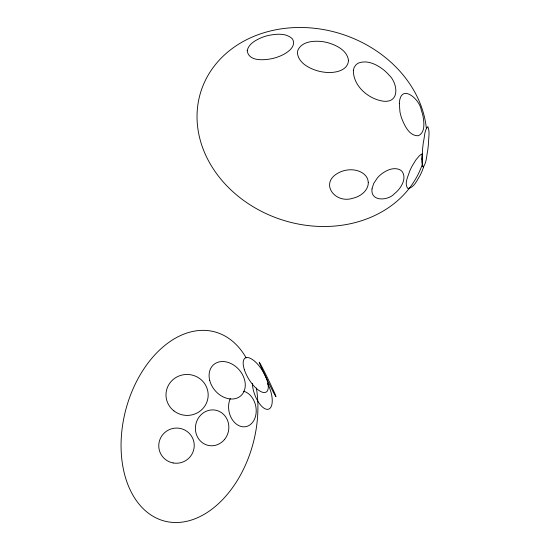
<?xml version="1.0" encoding="UTF-8"?>
<svg xmlns="http://www.w3.org/2000/svg" width="550" height="550" viewBox="0 0 550 550"><rect width="100%" height="100%" fill="white"/><g stroke="black" fill="none" stroke-linecap="round" stroke-linejoin="round"><path stroke-width="0.82" d="M256.389 388.039A97.879 65.849 -75.1 0 1 176.935 522.514A97.879 65.849 -75.1 0 1 132.261 390.713A97.879 65.849 -75.1 0 1 246.18 357.913M267.431 383.364A18.556 8.126 69.9 0 1 267.431 409.358A18.556 8.126 69.9 0 1 252.381 383.46M243.567 391.243A18.109 13.633 78.9 0 1 255.874 414.728A18.109 13.633 78.9 0 1 237.483 424.875A18.109 13.633 78.9 0 1 230.278 398.571M422.276 164.505A116.559 97.563 17.9 0 1 239.491 197.299A116.559 97.563 17.9 0 1 257.929 34.774A116.559 97.563 17.9 0 1 426.374 128.418M422.029 159.301L422.029 160.318A64.721 52.697 29.5 0 0 422.098 162.511L422.647 166.231L423.143 166.932L423.748 166.698L422.098 171.078A91.781 76.876 19.9 0 1 419.973 175.629C416.928 180.311 414.074 187.866 407.832 188.499C403.927 183.659 408.134 176.406 409.668 171.222A94.401 77.804 32.1 0 1 412.087 166.107L415.759 160.078L419.196 155.973A18.831 15.599 27 0 1 420.736 154.667L422.214 153.849L422.029 159.301M368.294 182.229C368.589 188.375 363.873 193.511 358.683 196.116A27.287 23.279 21.7 0 1 352.949 198.213C334.606 204.373 318.567 182.242 339.433 172.391A27.541 23.643 23.3 0 1 344.843 170.459C351.931 168.822 360.346 169.929 365.468 175.512A12.004 10.244 22.9 0 1 367.751 179.424L368.294 182.229M422.043 158.249L422.29 164.601L423.335 166.959C426.635 162.518 426.477 156.186 427.646 150.892A218.034 182.978 10.5 0 0 428.519 142.952C428.533 137.617 430.024 131.601 427.838 126.603C424.256 130.274 424.703 137.012 423.431 141.907A220.935 171.325 35.6 0 0 422.661 148.328L422.043 158.249M247.211 50.655C248.586 61.799 264.296 60.246 272.381 58.554A46.475 37.036 12.8 0 0 279.593 56.286C285.972 53.701 296.966 47.3 292.552 39.043C286.461 32.746 276.437 33.914 268.599 35.413A47.534 38.864 15.1 0 0 261.889 37.469C255.915 40.033 248.683 43.691 247.211 50.655M399.334 103.469L399.953 111.822A55.646 44.646 25.6 0 0 401.809 118.676C404.711 125.737 409.365 136.269 418.433 135.726C425.342 132.392 424.098 122.787 423.074 116.511A56.396 46.496 21.4 0 0 421.286 110.151C419.767 98.897 400.441 82.658 399.334 103.469M348.507 60.362C347.916 71.232 333.946 73.274 325.359 72.311A36.224 28.951 17 0 1 317.804 70.922C309.306 68.406 299.159 63.381 297.495 53.756A13.193 10.636 16.3 0 1 298.176 49.534C302.424 41.587 312.984 40.734 321.001 41.443A36.843 29.941 17.3 0 1 328.034 42.756C336.662 45.279 347.167 50.456 348.507 60.362M371.999 188.925C370.363 202.022 388.279 200.771 394.501 193.648A39.084 33.014 23 0 0 398.784 189.461C402.648 184.814 406.113 177.547 402.359 171.868A6.621 5.562 25.3 0 0 399.547 169.593C393.332 167.014 386.416 170.204 381.459 174.027A39.717 33.66 27.3 0 0 377.424 177.891L373.649 183.569L371.999 188.925M353.348 70.29C353.196 86.281 368.871 99.468 383.989 101.269C400.496 102.596 397.416 82.404 388.864 74.931A38.562 31.432 20 0 0 383.804 70.001C377.087 64.666 367.991 59.984 359.267 62.762A11.962 9.639 19.8 0 0 355.623 65.237L354.138 67.519L353.348 70.29M173.944 410.912A21.093 20.474 3.4 0 0 207.941 398.042A21.093 20.474 3.4 0 0 179.355 375.856A21.093 20.474 3.4 0 0 173.944 410.912M209.756 380.559A20.652 15.881 49 0 0 240.116 396.371A20.652 15.881 49 0 0 231.688 363.901A20.652 15.881 49 0 0 209.756 380.559M244.317 369.559A19.986 8.051 58.2 0 0 265.98 392.171A19.986 8.051 58.2 0 0 256.877 363.364A19.986 8.051 58.2 0 0 244.317 369.559M262.419 369.82A19.223 0.564 64.1 0 0 275.969 396.708A19.223 0.564 64.1 0 0 264.488 371.855A19.223 0.564 64.1 0 0 262.419 369.82M224.428 439.594A17.992 16.672 -78.3 0 0 215.792 410.224A17.992 16.672 -78.3 0 0 196.157 433.709A17.992 16.672 -78.3 0 0 224.428 439.594M173.133 462.956A17.772 17.566 -22.5 0 0 193.263 439.773A17.772 17.566 -22.5 0 0 163.096 434.232A17.772 17.566 -22.5 0 0 173.133 462.956"/></g></svg>
